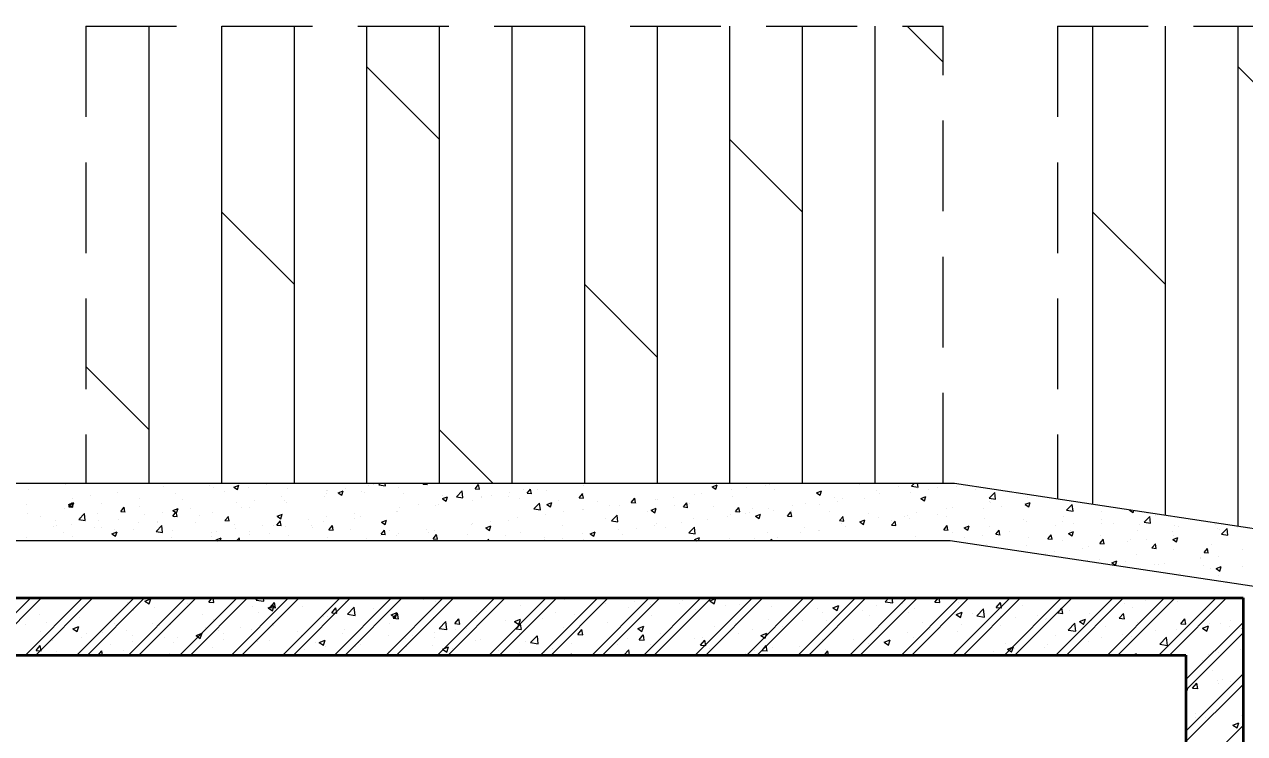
# Model space of a CAD drawing. Header units: millimetres. Extents: x 115500 to 206800, y -6300 to 53700.
# Drawn here: x 143835 to 148105, y 42626 to 45106 of the extents above; entities that cross this region are included whole.
import ezdxf

# ---------------------------------------------------------------- set-up
doc = ezdxf.new("R2010")
doc.units = ezdxf.units.MM
doc.linetypes.add('HIDDEN2', pattern=[4.7625, 3.175, -1.5875])
doc.layers.get('Defpoints').update_dxf_attribs({"color": 151, "lineweight": 9})
for name, color, linetype, lineweight in [('HT_Dim Grid$0$NDC_S_DIM', 1, 'Continuous', 15), ('NDC_S_BEAM', 3, 'HIDDEN2', 20), ('NDC_S_HATCH MATERIAL', 8, 'Continuous', 13), ('NDC_S_SLAB', 2, 'Continuous', 20), ('NDC_S_WALL', 6, 'Continuous', 35)]:
    doc.layers.add(name, color=color, linetype=linetype, lineweight=lineweight)
doc.styles.add('HT_Dim Grid$0$NDC_DIM', font='', dxfattribs={"width": 0.75})
doc.styles.get('HT_Dim Grid$0$NDC_DIM').set_extended_font_data('Dotum')
doc.dimstyles.new('HT_Dim Grid$0$NDC_dim_150', dxfattribs={"dimscale": 150, "dimtxt": 2.5, "dimasz": 1.5, "dimexe": 1.5, "dimexo": 2.5, "dimgap": 1, "dimtad": 1, "dimdec": 0, "dimzin": 0, "dimdsep": 46, "dimtxsty": 'HT_Dim Grid$0$NDC_DIM', "dimblk": 'HT_Dim Grid$0$DIMMARK', "dimcen": 0.09, "dimdle": 1.2, "dimclrd": 1, "dimclre": 1, "dimclrt": 3, "dimadec": 0, "dimazin": 0, "dimtfac": 1, "dimtdec": 0, "dimtix": 1, "dimtofl": 0, "dimtmove": 0, "dimatfit": 3, "dimfxl": 8, "dimfxlon": 1, "dimtolj": 1, "dimtzin": 0, "dimarcsym": 0})

# ---------------------------------------------------------------- blocks, each defined once
blk = doc.blocks.new('HT_Dim Grid$0$DIMMARK')
at = {"layer": 'HT_Dim Grid$0$NDC_S_DIM', "color": 1}
blk.add_line((-1.5, 0), (1, 0), dxfattribs=at)
at = {"layer": 'HT_Dim Grid$0$NDC_S_DIM', "color": 2, "const_width": 0.1}
blk.add_lwpolyline([(-0.424, -0.424), (0.424, 0.424)], dxfattribs=at)
blk = doc.blocks.new('*D52')
at = {"layer": 'Defpoints', "color": 0, "ltscale": 200, "transparency": 16777216}
for p in [(191600, 51300), (130700, 38500), (191600, 38500)]:
    blk.add_point(p, dxfattribs=at)
at = {"layer": 'HT_Dim Grid$0$NDC_S_DIM', "color": 1, "lineweight": -2, "ltscale": 200, "transparency": 16777216}
for p, q in [((130700, 50100), (130700, 51525)), ((191600, 50100), (191600, 51525)), ((130925, 51300), (191375, 51300))]:
    blk.add_line(p, q, dxfattribs=at)
at = {"layer": 'HT_Dim Grid$0$NDC_S_DIM', "color": 1, "lineweight": -2, "ltscale": 200, "transparency": 16777216, "xscale": 225, "yscale": 225, "zscale": 225, "rotation": 180}
blk.add_blockref('HT_Dim Grid$0$DIMMARK', (130700, 51300), dxfattribs=at)
at = {"layer": 'HT_Dim Grid$0$NDC_S_DIM', "color": 1, "lineweight": -2, "ltscale": 200, "transparency": 16777216, "xscale": 225, "yscale": 225, "zscale": 225}
blk.add_blockref('HT_Dim Grid$0$DIMMARK', (191600, 51300), dxfattribs=at)
at = {"layer": 'HT_Dim Grid$0$NDC_S_DIM', "color": 3, "ltscale": 200, "transparency": 16777216, "insert": (161150, 51637.8), "char_height": 375, "attachment_point": 5, "style": 'HT_Dim Grid$0$NDC_DIM'}
blk.add_mtext('\\A1;60900', dxfattribs=at)
blk = doc.blocks.new('*D54')
at = {"layer": 'Defpoints', "color": 0, "ltscale": 200, "transparency": 16777216}
for p in [(150750, 50100), (140350, 38500), (150750, 38500)]:
    blk.add_point(p, dxfattribs=at)
at = {"layer": 'HT_Dim Grid$0$NDC_S_DIM', "color": 1, "lineweight": -2, "ltscale": 200, "transparency": 16777216}
for p, q in [((140350, 48900), (140350, 50325)), ((150750, 48900), (150750, 50325)), ((140575, 50100), (150525, 50100))]:
    blk.add_line(p, q, dxfattribs=at)
at = {"layer": 'HT_Dim Grid$0$NDC_S_DIM', "color": 1, "lineweight": -2, "ltscale": 200, "transparency": 16777216, "xscale": 225, "yscale": 225, "zscale": 225, "rotation": 180}
blk.add_blockref('HT_Dim Grid$0$DIMMARK', (140350, 50100), dxfattribs=at)
at = {"layer": 'HT_Dim Grid$0$NDC_S_DIM', "color": 1, "lineweight": -2, "ltscale": 200, "transparency": 16777216, "xscale": 225, "yscale": 225, "zscale": 225}
blk.add_blockref('HT_Dim Grid$0$DIMMARK', (150750, 50100), dxfattribs=at)
at = {"layer": 'HT_Dim Grid$0$NDC_S_DIM', "color": 3, "ltscale": 200, "transparency": 16777216, "insert": (145550, 50437.8), "char_height": 375, "attachment_point": 5, "style": 'HT_Dim Grid$0$NDC_DIM'}
blk.add_mtext('\\A1;10400', dxfattribs=at)

msp = doc.modelspace()

# ---------------------------------------------------------------- linework, layer by layer
at = {"layer": 'NDC_S_BEAM', "ltscale": 100}
for p, q in [((144050, 45100), (144050, 43500)), ((144050, 45100), (147050, 45100)), ((147050, 43500), (147050, 45100)), ((147450, 45100), (147450, 43445.8)), ((147450, 45100), (148304.6, 45100))]:
    msp.add_line(p, q, dxfattribs=at)
at = {"layer": 'NDC_S_HATCH MATERIAL', "linetype": 'Continuous', "ltscale": 100}
for p, q in [((144272, 43500), (144272, 45100)), ((144526, 43500), (144526, 45100)), ((144780, 43500), (144780, 45100)), ((145034, 43500), (145034, 45100)), ((145288, 43500), (145288, 45100)), ((145542, 43500), (145542, 45100)), ((145796, 43500), (145796, 45100)), ((146050, 43500), (146050, 45100)), ((146304, 43500), (146304, 45100)), ((146558, 43500), (146558, 45100)), ((146812, 43500), (146812, 45100)), ((147050, 44973.9), (146923.9, 45100)), ((147574, 43427.1), (147574, 45100)), ((147828, 43388.9), (147828, 45100)), ((148082, 43350.6), (148082, 45100)), ((145287.9, 44703.9), (145033.9, 44957.9)), ((148335.9, 44703.9), (148081.9, 44957.9)), ((146557.9, 44449.9), (146303.9, 44703.9)), ((144779.9, 44195.9), (144525.9, 44449.9)), ((147827.9, 44195.9), (147573.9, 44449.9)), ((146049.9, 43941.9), (145795.9, 44195.9)), ((144271.9, 43687.9), (144050, 43909.9)), ((145475.9, 43500), (145287.9, 43687.9)), ((143849.3, 43480.8), (143849.3, 43480.8)), ((143977.6, 43497.1), (143977.6, 43497.1)), ((144161.9, 43470.1), (144161.9, 43470.1)), ((144215.7, 43500), (144215.9, 43499.8)), ((144215.9, 43499.8), (144216, 43500)), ((144322.3, 43491.2), (144322.3, 43491.2)), ((144348.8, 43498.9), (144348.8, 43498.9)), ((144385.9, 43499.6), (144385.9, 43499.6)), ((144484.4, 43493.2), (144484.4, 43493.2)), ((144497.1, 43484.7), (144497.1, 43484.7)), ((144535.5, 43471.2), (144535.5, 43471.2)), ((144568.3, 43488), (144581, 43479.5)), ((144568.4, 43488.1), (144586.2, 43494.9)), ((144581, 43479.5), (144586.1, 43494.8)), ((144620, 43487.5), (144620, 43487.5)), ((144683.6, 43496.7), (144683.6, 43496.7)), ((144755.6, 43481.7), (144755.6, 43481.7)), ((144891.2, 43476), (144891.2, 43476)), ((144892.6, 43466.3), (144892.6, 43466.3)), ((144895.9, 43475.3), (144895.9, 43475.3)), ((144933.4, 43467.8), (144951.2, 43474.6)), ((144933.4, 43467.7), (144946, 43459.2)), ((144946, 43459.2), (144951.1, 43474.5)), ((144959.5, 43483.7), (144959.5, 43483.7)), ((145015, 43471.3), (145015, 43471.3)), ((145026.7, 43470.3), (145026.7, 43470.3)), ((145040.7, 43491.7), (145040.7, 43491.7)), ((145055.7, 43496.4), (145055.7, 43496.4)), ((145076, 43495.6), (145080.2, 43500)), ((145076, 43495.7), (145098.5, 43492.2)), ((145098.5, 43492.1), (145097.6, 43500)), ((145143.3, 43487.5), (145143.3, 43487.5)), ((145230.1, 43498.1), (145231.7, 43500)), ((145230.1, 43498.1), (145245.3, 43496.7)), ((145245, 43496.7), (145244.4, 43500)), ((145347.1, 43453.6), (145366.9, 43474.2)), ((145369.6, 43450.1), (145366.8, 43474.2)), ((145412.3, 43482.1), (145424.5, 43496.7)), ((145412.3, 43482.1), (145427.5, 43480.8)), ((145427.2, 43480.7), (145424.2, 43496.7)), ((145533, 43467.8), (145533, 43467.8)), ((145582.1, 43479.1), (145582.1, 43479.1)), ((145594.5, 43466.2), (145606.7, 43480.8)), ((145594.5, 43466.2), (145609.7, 43464.9)), ((145609.3, 43464.8), (145606.4, 43480.7)), ((145629.2, 43480.5), (145629.2, 43480.5)), ((145662.8, 43475.2), (145662.8, 43475.2)), ((145793.2, 43493.1), (145793.2, 43493.1)), ((146241.9, 43488.7), (146259.7, 43495.5)), ((146241.9, 43488.6), (146254.5, 43480)), ((146254.5, 43480), (146259.6, 43495.4)), ((146309, 43478), (146309, 43478)), ((146363.2, 43485.7), (146363.2, 43485.7)), ((146426.8, 43494.1), (146426.8, 43494.1)), ((146441, 43497), (146441, 43497)), ((146460.4, 43480.1), (146460.4, 43480.1)), ((146606.9, 43468.3), (146624.7, 43475.1)), ((146606.9, 43468.2), (146619.5, 43459.7)), ((146619.5, 43459.7), (146624.7, 43475.1)), ((146757.9, 43496.5), (146757.9, 43496.5)), ((146817.5, 43475.2), (146817.5, 43475.2)), ((146893.5, 43490.8), (146893.5, 43490.8)), ((146936.8, 43469.9), (146936.8, 43469.9)), ((146939.8, 43490.9), (146962.4, 43487.4)), ((146939.9, 43490.8), (146948.7, 43500)), ((146958.9, 43483.5), (146958.9, 43483.5)), ((146962.4, 43487.3), (146960.9, 43500)), ((147000.4, 43478.2), (147000.4, 43478.2)), ((147029.1, 43485.1), (147029.1, 43485.1)), ((147087.2, 43499.8), (147087.2, 43499.8)), ((147096.6, 43490.9), (147096.6, 43490.9)), ((147164.7, 43479.4), (147164.7, 43479.4)), ((147211, 43448.7), (147230.7, 43469.4)), ((147233.5, 43445.2), (147230.7, 43469.3)), ((143841.7, 43427.9), (143841.7, 43427.9)), ((143989.9, 43426.5), (144007.7, 43433.4)), ((143989.9, 43426.4), (144002.5, 43417.9)), ((143990.1, 43418.6), (144002.3, 43433.2)), ((144004.9, 43417.2), (144002, 43433.1)), ((144002.1, 43449), (144002.1, 43449)), ((144002.5, 43417.9), (144007.7, 43433.3)), ((144065.7, 43457.4), (144065.7, 43457.4)), ((144106.4, 43431.6), (144106.4, 43431.6)), ((144236.8, 43449.4), (144236.8, 43449.4)), ((144365.1, 43465.7), (144365.1, 43465.7)), ((144387.3, 43445.8), (144387.3, 43445.8)), ((144575.7, 43433.2), (144575.7, 43433.2)), ((144639.3, 43441.5), (144639.3, 43441.5)), ((144735.5, 43454.2), (144735.5, 43454.2)), ((144744.5, 43440.9), (144744.5, 43440.9)), ((144752.7, 43434.3), (144752.7, 43434.3)), ((144884.6, 43453.4), (144884.6, 43453.4)), ((145162.3, 43464.6), (145162.3, 43464.6)), ((145212.8, 43425.7), (145212.8, 43425.7)), ((145285.9, 43428.3), (145285.9, 43428.3)), ((145297.9, 43458.8), (145297.9, 43458.8)), ((145298.4, 43447.4), (145316.2, 43454.3)), ((145298.4, 43447.3), (145311, 43438.8)), ((145309, 43438.3), (145309, 43438.3)), ((145311, 43438.8), (145316.2, 43454.2)), ((145347, 43453.7), (145369.6, 43450.2)), ((145402.6, 43439.9), (145402.6, 43439.9)), ((145433.5, 43453.1), (145433.5, 43453.1)), ((145434, 43453.7), (145434, 43453.7)), ((145469.5, 43459.5), (145469.5, 43459.5)), ((145530.9, 43456.2), (145530.9, 43456.2)), ((145569.1, 43447.4), (145569.1, 43447.4)), ((145618.2, 43411.5), (145637.9, 43432.1)), ((145640.7, 43408), (145637.9, 43432.1)), ((145663.4, 43427), (145676.1, 43418.5)), ((145663.5, 43427.1), (145681.2, 43433.9)), ((145676.1, 43418.5), (145681.2, 43433.8)), ((145704.7, 43441.6), (145704.7, 43441.6)), ((145776.7, 43450.3), (145788.9, 43464.9)), ((145776.7, 43450.3), (145791.8, 43448.9)), ((145791.5, 43448.9), (145788.6, 43464.8)), ((145840.3, 43435.9), (145840.3, 43435.9)), ((145918.4, 43424.8), (145918.4, 43424.8)), ((145958.8, 43434.3), (145971.1, 43448.9)), ((145958.8, 43434.3), (145974, 43433)), ((145973.7, 43432.9), (145970.8, 43448.9)), ((145975.9, 43430.2), (145975.9, 43430.2)), ((146043, 43443.6), (146043, 43443.6)), ((146050.3, 43443.8), (146050.3, 43443.8)), ((146106.6, 43452), (146106.6, 43452)), ((146111.5, 43424.5), (146111.5, 43424.5)), ((146141, 43418.4), (146153.3, 43433)), ((146155.9, 43417), (146153, 43432.9)), ((146164.1, 43429.3), (146164.1, 43429.3)), ((146180.8, 43461.7), (146180.8, 43461.7)), ((146202.8, 43464.6), (146202.8, 43464.6)), ((146312.3, 43454.7), (146312.3, 43454.7)), ((146521.3, 43424.4), (146521.3, 43424.4)), ((146568.3, 43430.4), (146568.3, 43430.4)), ((146616.6, 43427.7), (146616.6, 43427.7)), ((146669.4, 43449.8), (146669.4, 43449.8)), ((146680.2, 43436.1), (146680.2, 43436.1)), ((146696.6, 43446.6), (146696.6, 43446.6)), ((146776.4, 43448.7), (146776.4, 43448.7)), ((146828.5, 43465.7), (146828.5, 43465.7)), ((146971.9, 43447.9), (146984.6, 43439.4)), ((146972, 43448), (146989.8, 43454.8)), ((146984.6, 43439.4), (146989.7, 43454.7)), ((147210.8, 43437.2), (147210.8, 43437.2)), ((147210.9, 43448.8), (147233.5, 43445.3)), ((147216.1, 43434.3), (147216.1, 43434.3)), ((147337, 43427.6), (147354.8, 43434.5)), ((147337, 43427.5), (147349.6, 43419)), ((147346.5, 43452.2), (147346.5, 43452.2)), ((147349.6, 43419), (147354.7, 43434.4)), ((147350, 43432.9), (147350, 43432.9)), ((147482, 43406.7), (147501.8, 43427.3)), ((147504.6, 43403.2), (147501.8, 43427.3)), ((143846.2, 43396.2), (143846.2, 43396.2)), ((143892.6, 43386.3), (143892.6, 43386.3)), ((143974.5, 43412.5), (143974.5, 43412.5)), ((143990.1, 43418.6), (144005.2, 43417.3)), ((144025.4, 43374.3), (144045.1, 43394.9)), ((144028.2, 43380.6), (144028.2, 43380.6)), ((144047.9, 43370.8), (144045.1, 43394.9)), ((144091.1, 43395), (144091.1, 43395)), ((144172.2, 43402.7), (144184.5, 43417.2)), ((144172.2, 43402.6), (144187.4, 43401.3)), ((144187.1, 43401.3), (144184.2, 43417.2)), ((144239.2, 43420.4), (144239.2, 43420.4)), ((144255.5, 43391), (144255.5, 43391)), ((144319.1, 43399.4), (144319.1, 43399.4)), ((144354.4, 43386.7), (144366.7, 43401.3)), ((144354.4, 43386.7), (144369.6, 43385.4)), ((144354.9, 43406.2), (144372.7, 43413)), ((144354.9, 43406.1), (144367.5, 43397.6)), ((144362.1, 43381.1), (144362.1, 43381.1)), ((144369.3, 43385.3), (144366.4, 43401.2)), ((144367.5, 43397.6), (144372.7, 43412.9)), ((144415.3, 43412.1), (144415.3, 43412.1)), ((144448.2, 43390), (144448.2, 43390)), ((144494, 43400.2), (144494, 43400.2)), ((144536.6, 43370.8), (144548.9, 43385.4)), ((144551.5, 43369.4), (144548.6, 43385.3)), ((144596.3, 43415.5), (144596.3, 43415.5)), ((144624.4, 43418.1), (144624.4, 43418.1)), ((144719.9, 43385.8), (144732.6, 43377.2)), ((144720, 43385.8), (144737.8, 43392.7)), ((144732.6, 43377.2), (144737.7, 43392.6)), ((144892.6, 43383.5), (144892.6, 43383.5)), ((144988.8, 43396.2), (144988.8, 43396.2)), ((145011.9, 43386.7), (145011.9, 43386.7)), ((145137.7, 43402.9), (145137.7, 43402.9)), ((145140.2, 43403), (145140.2, 43403)), ((145149.3, 43417.3), (145149.3, 43417.3)), ((145272.2, 43422), (145272.2, 43422)), ((145618.1, 43411.6), (145640.7, 43408.1)), ((145659.7, 43390.6), (145659.7, 43390.6)), ((145722.8, 43401.4), (145722.8, 43401.4)), ((145786.4, 43409.8), (145786.4, 43409.8)), ((145790.1, 43408.5), (145790.1, 43408.5)), ((145882.6, 43422.5), (145882.6, 43422.5)), ((145889.2, 43369.5), (145909, 43390.1)), ((145911.8, 43366), (145909, 43390.1)), ((146016, 43403.9), (146016, 43403.9)), ((146028.4, 43406.6), (146041.1, 43398.1)), ((146028.5, 43406.7), (146046.3, 43413.6)), ((146041.1, 43398.1), (146046.2, 43413.5)), ((146141, 43418.4), (146156.2, 43417)), ((146247.1, 43418.7), (146247.1, 43418.7)), ((146296.4, 43385.6), (146296.4, 43385.6)), ((146306, 43393.4), (146306, 43393.4)), ((146323.2, 43402.4), (146335.5, 43417)), ((146323.2, 43402.4), (146338.4, 43401.1)), ((146338.1, 43401.1), (146335.1, 43417)), ((146360, 43393.9), (146360, 43393.9)), ((146373.1, 43398.9), (146373.1, 43398.9)), ((146382.7, 43413), (146382.7, 43413)), ((146393.5, 43386.4), (146411.3, 43393.2)), ((146393.5, 43386.3), (146406.1, 43377.8)), ((146406.1, 43377.8), (146411.3, 43393.1)), ((146437.9, 43412.5), (146437.9, 43412.5)), ((146456.2, 43406.6), (146456.2, 43406.6)), ((146505.4, 43386.5), (146517.6, 43401.1)), ((146505.4, 43386.5), (146520.6, 43385.2)), ((146520.3, 43385.1), (146517.3, 43401)), ((146518.2, 43407.3), (146518.2, 43407.3)), ((146653.8, 43401.5), (146653.8, 43401.5)), ((146687.6, 43370.6), (146699.8, 43385.2)), ((146702.5, 43369.2), (146699.5, 43385.1)), ((146789.4, 43395.8), (146789.4, 43395.8)), ((146825.4, 43381.1), (146825.4, 43381.1)), ((146914.5, 43386.3), (146914.5, 43386.3)), ((146925, 43390.1), (146925, 43390.1)), ((146955.8, 43399), (146955.8, 43399)), ((147029.8, 43390.7), (147029.8, 43390.7)), ((147060.6, 43384.4), (147060.6, 43384.4)), ((147062.7, 43411.8), (147062.7, 43411.8)), ((147084.1, 43415.2), (147084.1, 43415.2)), ((147190.2, 43411.8), (147190.2, 43411.8)), ((147253.8, 43420.2), (147253.8, 43420.2)), ((147471.7, 43383.9), (147471.7, 43383.9)), ((147482, 43406.8), (147504.6, 43403.3)), ((147603.6, 43402.9), (147603.6, 43402.9)), ((147702, 43407.3), (147703, 43407.7)), ((147702, 43407.2), (147714.6, 43398.7)), ((147714.6, 43398.7), (147716.9, 43405.6)), ((147753.1, 43364.7), (147772.9, 43385.3)), ((147763.8, 43396), (147763.8, 43396)), ((147775.6, 43361.1), (147772.8, 43385.3)), ((147792.8, 43387.3), (147792.8, 43387.3)), ((143935.3, 43348.9), (143935.3, 43348.9)), ((143943, 43369.5), (143943, 43369.5)), ((143946.1, 43352.2), (143946.1, 43352.2)), ((143998.9, 43357.2), (143998.9, 43357.2)), ((144025.3, 43374.4), (144047.9, 43370.9)), ((144081.7, 43346.5), (144081.7, 43346.5)), ((144095.1, 43369.9), (144095.1, 43369.9)), ((144103.3, 43347), (144103.3, 43347)), ((144151.9, 43339.2), (144151.9, 43339.2)), ((144163.7, 43374.9), (144163.7, 43374.9)), ((144217.3, 43340.8), (144217.3, 43340.8)), ((144233.8, 43364.9), (144233.8, 43364.9)), ((144296.4, 43332.3), (144316.2, 43352.9)), ((144299.3, 43369.1), (144299.3, 43369.1)), ((144300.1, 43364.6), (144300.1, 43364.6)), ((144319, 43328.8), (144316.2, 43352.9)), ((144434.9, 43363.4), (144434.9, 43363.4)), ((144536.6, 43370.8), (144551.8, 43369.4)), ((144570.5, 43357.7), (144570.5, 43357.7)), ((144572.4, 43341.4), (144572.4, 43341.4)), ((144668.6, 43354), (144668.6, 43354)), ((144706.1, 43352), (144706.1, 43352)), ((144718.8, 43354.8), (144731, 43369.4)), ((144718.8, 43354.8), (144734, 43353.5)), ((144733.7, 43353.4), (144730.7, 43369.4)), ((144749.6, 43349.8), (144749.6, 43349.8)), ((144829.1, 43375.1), (144829.1, 43375.1)), ((144841.5, 43352), (144841.5, 43352)), ((144841.7, 43346.2), (144841.7, 43346.2)), ((144881.5, 43368.8), (144881.5, 43368.8)), ((144901, 43338.9), (144913.2, 43353.5)), ((144901, 43338.9), (144916.2, 43337.6)), ((144915.9, 43337.5), (144912.9, 43353.4)), ((144977.3, 43340.5), (144977.3, 43340.5)), ((144989.6, 43377.4), (144989.6, 43377.4)), ((145085, 43365.5), (145102.8, 43372.3)), ((145085, 43365.4), (145097.6, 43356.9)), ((145097.6, 43356.9), (145102.8, 43372.2)), ((145242.2, 43338.2), (145242.2, 43338.2)), ((145399.5, 43355.3), (145399.5, 43355.3)), ((145402.6, 43359.3), (145402.6, 43359.3)), ((145450, 43345.2), (145467.8, 43352)), ((145450, 43345.1), (145462.6, 43336.5)), ((145462.6, 43336.5), (145467.8, 43351.9)), ((145466.2, 43367.6), (145466.2, 43367.6)), ((145527.8, 43371.6), (145527.8, 43371.6)), ((145562.4, 43380.3), (145562.4, 43380.3)), ((145719.8, 43353), (145719.8, 43353)), ((145867.9, 43378.4), (145867.9, 43378.4)), ((145889.2, 43369.6), (145911.8, 43366.1)), ((145915.3, 43340.2), (145915.3, 43340.2)), ((145976.2, 43343.4), (145976.2, 43343.4)), ((146039.8, 43351.8), (146039.8, 43351.8)), ((146047.3, 43359.3), (146047.3, 43359.3)), ((146076.9, 43348.1), (146076.9, 43348.1)), ((146136, 43364.4), (146136, 43364.4)), ((146160.3, 43327.4), (146180.1, 43348.1)), ((146177.7, 43377.2), (146177.7, 43377.2)), ((146182.8, 43323.9), (146180, 43348)), ((146225, 43373.5), (146225, 43373.5)), ((146565.2, 43345.8), (146565.2, 43345.8)), ((146687.6, 43370.6), (146702.8, 43369.2)), ((146693.5, 43362.1), (146693.5, 43362.1)), ((146709.6, 43348.6), (146709.6, 43348.6)), ((146758.5, 43366), (146771.1, 43357.4)), ((146758.6, 43366.1), (146776.3, 43372.9)), ((146766.4, 43360.9), (146766.4, 43360.9)), ((146771.1, 43357.4), (146776.3, 43372.8)), ((146869.8, 43354.6), (146882, 43369.2)), ((146869.8, 43354.6), (146885, 43353.3)), ((146870, 43369.7), (146870, 43369.7)), ((146884.6, 43353.2), (146881.7, 43369.2)), ((146933.6, 43378.1), (146933.6, 43378.1)), ((147052, 43338.7), (147064.2, 43353.3)), ((147052, 43338.7), (147067.1, 43337.4)), ((147066.8, 43337.3), (147063.9, 43353.2)), ((147123.5, 43345.6), (147136.2, 43337.1)), ((147123.6, 43345.7), (147141.4, 43352.5)), ((147136.2, 43337.1), (147141.3, 43352.4)), ((147196.2, 43378.6), (147196.2, 43378.6)), ((147213, 43349.7), (147213, 43349.7)), ((147331.8, 43372.9), (147331.8, 43372.9)), ((147343.4, 43367.6), (147343.4, 43367.6)), ((147443.6, 43353.8), (147443.6, 43353.8)), ((147467.4, 43367.2), (147467.4, 43367.2)), ((147507.1, 43362.2), (147507.1, 43362.2)), ((147603, 43361.4), (147603, 43361.4)), ((147603.3, 43374.9), (147603.3, 43374.9)), ((147644.7, 43361.9), (147644.7, 43361.9)), ((147738.6, 43355.7), (147738.6, 43355.7)), ((147753.1, 43364.8), (147775.7, 43361.3)), ((147859.2, 43352.5), (147859.2, 43352.5)), ((147874.2, 43350), (147874.2, 43350)), ((148001.8, 43357), (148001.8, 43357)), ((148009.7, 43344.3), (148009.7, 43344.3)), ((148017.1, 43337.9), (148017.1, 43337.9)), ((148024.2, 43322.6), (148044, 43343.2)), ((148046.7, 43319.1), (148043.9, 43343.2)), ((148080.7, 43346.3), (148080.7, 43346.3)), ((143843.1, 43311.7), (143843.1, 43311.7)), ((143971.4, 43328), (143971.4, 43328)), ((144003.8, 43313.8), (144003.8, 43313.8)), ((144141.5, 43324.3), (144159.3, 43331.1)), ((144141.5, 43324.2), (144154.1, 43315.6)), ((144154.1, 43315.7), (144159.3, 43331)), ((144296.4, 43332.4), (144319, 43328.9)), ((144348.4, 43311.9), (144348.4, 43311.9)), ((144352.9, 43335), (144352.9, 43335)), ((144488.5, 43329.3), (144488.5, 43329.3)), ((144490.9, 43315.6), (144490.9, 43315.6)), ((144506.5, 43303.8), (144512.2, 43300)), ((144506.6, 43303.9), (144524.3, 43310.7)), ((144508.9, 43333), (144508.9, 43333)), ((144520.7, 43300), (144524.3, 43310.7)), ((144545.2, 43301.2), (144545.2, 43301.2)), ((144576.9, 43300), (144587.3, 43310.8)), ((144588.5, 43300), (144587.2, 43310.8)), ((144621.3, 43333.5), (144621.3, 43333.5)), ((144624.1, 43323.6), (144624.1, 43323.6)), ((144693.3, 43326.6), (144693.3, 43326.6)), ((144759.7, 43317.8), (144759.7, 43317.8)), ((144895.3, 43312.1), (144895.3, 43312.1)), ((145008.8, 43302.2), (145008.8, 43302.2)), ((145030.8, 43306.4), (145030.8, 43306.4)), ((145082.4, 43317.1), (145082.4, 43317.1)), ((145083.2, 43323), (145095.4, 43337.6)), ((145083.2, 43323), (145098.3, 43321.6)), ((145098, 43321.6), (145095.1, 43337.5)), ((145112.9, 43334.8), (145112.9, 43334.8)), ((145137.1, 43318.4), (145137.1, 43318.4)), ((145146, 43325.5), (145146, 43325.5)), ((145166.4, 43300.7), (145166.4, 43300.7)), ((145248.5, 43329), (145248.5, 43329)), ((145265.4, 43307), (145277.6, 43321.6)), ((145265.4, 43307), (145280.5, 43305.7)), ((145269.1, 43337.5), (145269.1, 43337.5)), ((145280.2, 43305.6), (145277.3, 43321.6)), ((145384.1, 43323.3), (145384.1, 43323.3)), ((145423.5, 43302.2), (145423.5, 43302.2)), ((145455, 43300), (145459.8, 43305.7)), ((145460.5, 43300), (145459.5, 43305.6)), ((145519.6, 43317.6), (145519.6, 43317.6)), ((145571.6, 43327.6), (145571.6, 43327.6)), ((145655.2, 43311.9), (145655.2, 43311.9)), ((145656, 43301.2), (145656, 43301.2)), ((145656.6, 43306.1), (145656.6, 43306.1)), ((145719.6, 43309.6), (145719.6, 43309.6)), ((145787, 43324), (145787, 43324)), ((145790.8, 43306.1), (145790.8, 43306.1)), ((145815, 43324.7), (145827.7, 43316.2)), ((145815.1, 43324.8), (145832.9, 43331.6)), ((145815.8, 43322.3), (145815.8, 43322.3)), ((145827.7, 43316.2), (145832.8, 43331.6)), ((145926.4, 43300.4), (145926.4, 43300.4)), ((145928.7, 43322.7), (145928.7, 43322.7)), ((146160.3, 43327.5), (146182.9, 43324)), ((146180.1, 43304.5), (146197.9, 43311.3)), ((146180.1, 43304.4), (146186.6, 43300)), ((146194.1, 43300), (146197.8, 43311.2)), ((146302.9, 43308.9), (146302.9, 43308.9)), ((146389.4, 43306.4), (146389.4, 43306.4)), ((146434.8, 43327.9), (146434.8, 43327.9)), ((146445.4, 43300), (146451.2, 43306)), ((146451.8, 43300), (146451.1, 43306)), ((146470.1, 43310.1), (146470.1, 43310.1)), ((146549.8, 43327.5), (146549.8, 43327.5)), ((146613.4, 43335.9), (146613.4, 43335.9)), ((146618.3, 43335.5), (146618.3, 43335.5)), ((146952.8, 43314.4), (146952.8, 43314.4)), ((147081.1, 43330.7), (147081.1, 43330.7)), ((147123.4, 43311.7), (147123.4, 43311.7)), ((147187, 43320), (147187, 43320)), ((147234.1, 43322.7), (147246.4, 43337.3)), ((147234.1, 43322.7), (147249.3, 43321.4)), ((147249, 43321.4), (147246.1, 43337.3)), ((147283.1, 43332.7), (147283.1, 43332.7)), ((147348.4, 43311.1), (147348.4, 43311.1)), ((147416.3, 43306.8), (147428.6, 43321.4)), ((147416.3, 43306.8), (147431.5, 43305.5)), ((147431.2, 43305.4), (147428.3, 43321.3)), ((147468.6, 43299.3), (147468.6, 43299.3)), ((147488.6, 43325.4), (147506.4, 43332.2)), ((147488.6, 43325.3), (147501.2, 43316.8)), ((147496.6, 43336.5), (147496.6, 43336.5)), ((147501.2, 43316.8), (147506.4, 43332.1)), ((147598.5, 43290.9), (147610.8, 43305.5)), ((147600.5, 43318.4), (147600.5, 43318.4)), ((147613.4, 43289.5), (147610.4, 43305.4)), ((147696.9, 43295.8), (147696.9, 43295.8)), ((147705.5, 43306.1), (147705.5, 43306.1)), ((147730.9, 43336.3), (147730.9, 43336.3)), ((147760.5, 43304.2), (147760.5, 43304.2)), ((147853.6, 43305), (147871.4, 43311.9)), ((147853.6, 43304.9), (147866.2, 43296.4)), ((147853.7, 43331.6), (147853.7, 43331.6)), ((147856.7, 43316.8), (147856.7, 43316.8)), ((147866.2, 43296.4), (147871.4, 43311.8)), ((148024.1, 43322.7), (148046.7, 43319.2)), ((147200.3, 43285.6), (147200.3, 43285.6)), ((147340.3, 43283.1), (147340.3, 43283.1)), ((147409.3, 43255.3), (147409.3, 43255.3)), ((147440.3, 43262), (147440.3, 43262)), ((147536.5, 43274.7), (147536.5, 43274.7)), ((147557.4, 43280.7), (147557.4, 43280.7)), ((147598.5, 43290.9), (147613.7, 43289.5)), ((147780.7, 43274.9), (147792.9, 43289.5)), ((147780.7, 43274.9), (147795.9, 43273.6)), ((147795.6, 43273.5), (147792.6, 43289.5)), ((147856.1, 43268), (147856.1, 43268)), ((147962.9, 43259), (147975.1, 43273.6)), ((147962.9, 43259), (147978.1, 43257.7)), ((147977.7, 43257.6), (147974.8, 43273.5)), ((147988.1, 43287), (147988.1, 43287)), ((148098.8, 43268.1), (148098.8, 43268.1)), ((147553.5, 43231.7), (147553.5, 43231.7)), ((147597.4, 43233.8), (147597.4, 43233.8)), ((147640.2, 43223.1), (147658, 43229.9)), ((147640.2, 43223), (147652.8, 43214.5)), ((147652.8, 43214.5), (147658, 43229.8)), ((147689.1, 43225.9), (147689.1, 43225.9)), ((147727.8, 43251.7), (147727.8, 43251.7)), ((147789.9, 43216.6), (147789.9, 43216.6)), ((147802.5, 43217.3), (147802.5, 43217.3)), ((147824.7, 43220.2), (147824.7, 43220.2)), ((147950.3, 43237.8), (147950.3, 43237.8)), ((147950.7, 43242.7), (147950.7, 43242.7)), ((147960.3, 43214.5), (147960.3, 43214.5)), ((148013.9, 43246.1), (148013.9, 43246.1)), ((147853.1, 43183.4), (147853.1, 43183.4)), ((147878.2, 43186.1), (147878.2, 43186.1)), ((147985, 43202.4), (147985, 43202.4)), ((148005.2, 43202.7), (148017.9, 43194.1)), ((148005.3, 43202.8), (148023, 43209.6)), ((148013.8, 43180.3), (148013.8, 43180.3)), ((148017.8, 43194.1), (148023, 43209.5)), ((148095.9, 43208.7), (148095.9, 43208.7)), ((148043.3, 43158.6), (148043.3, 43158.6)), ((143658.1, 42900.4), (143858.1, 43100.4)), ((143694.9, 42900.4), (143894.9, 43100.4)), ((143838.5, 42900.4), (144038.5, 43100.4)), ((143875.2, 42900.4), (144075.2, 43100.4)), ((144018.8, 42900.4), (144218.8, 43100.4)), ((144055.5, 42900.4), (144255.5, 43100.4)), ((144195.8, 43085.3), (144195.8, 43085.3)), ((144199.1, 42900.4), (144399.1, 43100.4)), ((144235.8, 42900.4), (144435.8, 43100.4)), ((144256.8, 43089.3), (144277.8, 43097.4)), ((144256.8, 43089.3), (144271.7, 43079.3)), ((144271.7, 43079.2), (144277.8, 43097.3)), ((144379.4, 42900.4), (144579.4, 43100.4)), ((144416.1, 42900.4), (144616.1, 43100.4)), ((144480.2, 43085.6), (144492.6, 43100.4)), ((144480.2, 43085.6), (144498.2, 43084)), ((144498.2, 43083.9), (144495.2, 43100.4)), ((144559.7, 42900.4), (144759.7, 43100.4)), ((144596.5, 42900.4), (144796.5, 43100.4)), ((144646.1, 43092.7), (144653.5, 43100.4)), ((144646.1, 43092.7), (144672.8, 43088.5)), ((144672.9, 43088.4), (144671.5, 43100.4)), ((144695.4, 43066.8), (144709.9, 43084)), ((144713.4, 43065.1), (144709.9, 43083.9)), ((144740, 42900.4), (144940, 43100.4)), ((144776.8, 42900.4), (144976.8, 43100.4)), ((144920.3, 42900.4), (145120.3, 43100.4)), ((144957.1, 42900.4), (145157.1, 43100.4)), ((144959.1, 43088.6), (144959.1, 43088.6)), ((145100.6, 42900.4), (145300.6, 43100.4)), ((145137.4, 42900.4), (145337.4, 43100.4)), ((145230.8, 43094.9), (145230.8, 43094.9)), ((145272.4, 43086.7), (145272.4, 43086.7)), ((145281, 42900.4), (145481, 43100.4)), ((145317.7, 42900.4), (145517.7, 43100.4)), ((145347.5, 43096.6), (145347.5, 43096.6)), ((145461.3, 42900.4), (145661.3, 43100.4)), ((145498, 42900.4), (145698, 43100.4)), ((145641.6, 42900.4), (145841.6, 43100.4)), ((145678.3, 42900.4), (145878.3, 43100.4)), ((145726.6, 43095.1), (145726.6, 43095.1)), ((145808.8, 43095.7), (145808.8, 43095.7)), ((145821.9, 42900.4), (146021.9, 43100.4)), ((145858.6, 42900.4), (146058.6, 43100.4)), ((145968.9, 43089), (145968.9, 43089)), ((146002.2, 42900.4), (146202.2, 43100.4)), ((146039, 42900.4), (146239, 43100.4)), ((146129.1, 43082.2), (146129.1, 43082.2)), ((146138.6, 43092.8), (146138.6, 43092.8)), ((146182.5, 42900.4), (146382.5, 43100.4)), ((146219.3, 42900.4), (146419.3, 43100.4)), ((146233.4, 43090), (146254.4, 43098.1)), ((146233.4, 43090), (146248.3, 43079.9)), ((146248.4, 43079.8), (146254.4, 43098)), ((146362.8, 42900.4), (146562.8, 43100.4)), ((146399.6, 42900.4), (146599.6, 43100.4)), ((146491.7, 43099.8), (146491.7, 43099.8)), ((146543.1, 42900.4), (146743.1, 43100.4)), ((146579.9, 42900.4), (146779.9, 43100.4)), ((146723.5, 42900.4), (146923.5, 43100.4)), ((146760.2, 42900.4), (146960.2, 43100.4)), ((146847.6, 43087), (146860.4, 43100.4)), ((146847.6, 43087), (146874.3, 43082.8)), ((146874.3, 43082.7), (146872.2, 43100.4)), ((146903.8, 42900.4), (147103.8, 43100.4)), ((146940.5, 42900.4), (147140.5, 43100.4)), ((147005.5, 43099), (147005.5, 43099)), ((147020.7, 43085.4), (147033.3, 43100.4)), ((147020.7, 43085.4), (147038.7, 43083.8)), ((147038.7, 43083.7), (147035.6, 43100.4)), ((147084.1, 42900.4), (147284.1, 43100.4)), ((147103.5, 43083.9), (147103.5, 43083.9)), ((147120.8, 42900.4), (147320.8, 43100.4)), ((147235.9, 43066.5), (147250.4, 43083.8)), ((147253.9, 43064.8), (147250.4, 43083.7)), ((147264.4, 42900.4), (147464.4, 43100.4)), ((147301.1, 42900.4), (147501.1, 43100.4)), ((147444.7, 42900.4), (147644.7, 43100.4)), ((147481.5, 42900.4), (147681.5, 43100.4)), ((147625, 42900.4), (147825, 43100.4)), ((147661.8, 42900.4), (147861.8, 43100.4)), ((147758.1, 43090.1), (147758.1, 43090.1)), ((147805.3, 42900.4), (148005.3, 43100.4)), ((147842.1, 42900.4), (148042.1, 43100.4)), ((147868.6, 43088.5), (147868.6, 43088.5)), ((143888.4, 43043.6), (143888.4, 43043.6)), ((144040, 43062.8), (144040, 43062.8)), ((144216.8, 43055.6), (144216.8, 43055.6)), ((144291.9, 43065.5), (144291.9, 43065.5)), ((144405.5, 43080.5), (144405.5, 43080.5)), ((144459.1, 43040.6), (144459.1, 43040.6)), ((144634, 43070.6), (144634, 43070.6)), ((144653.5, 43048.2), (144653.5, 43048.2)), ((144687.9, 43065.3), (144708.9, 43073.4)), ((144687.9, 43065.3), (144702.8, 43055.3)), ((144695.4, 43066.8), (144713.3, 43065.2)), ((144702.9, 43055.1), (144709, 43073.3)), ((144807.5, 43069.4), (144807.5, 43069.4)), ((144910.6, 43048), (144925, 43065.2)), ((144910.6, 43048), (144928.5, 43046.4)), ((144928.5, 43046.3), (144925.1, 43065.1)), ((144966.3, 43043), (144989.7, 43067.4)), ((144966.3, 43043), (144993, 43038.9)), ((144969.3, 43046.8), (144969.3, 43046.8)), ((144993, 43038.8), (144989.7, 43067.3)), ((145055.8, 43064.8), (145055.8, 43064.8)), ((145082.9, 43061.7), (145082.9, 43061.7)), ((145119.1, 43041.3), (145140.1, 43049.4)), ((145119.1, 43041.3), (145134, 43031.2)), ((145125.8, 43029.1), (145140.2, 43046.4)), ((145134, 43031.1), (145140.1, 43049.2)), ((145143.7, 43027.4), (145140.3, 43046.3)), ((145416.8, 43051.5), (145416.8, 43051.5)), ((145572.6, 43074), (145572.6, 43074)), ((145695.3, 43049.9), (145695.3, 43049.9)), ((145760.4, 43043), (145760.4, 43043)), ((145870.2, 43080), (145870.2, 43080)), ((145949.9, 43067.9), (145949.9, 43067.9)), ((146025, 43077.8), (146025, 43077.8)), ((146184.4, 43058.1), (146184.4, 43058.1)), ((146289.2, 43075.4), (146289.2, 43075.4)), ((146335.9, 43077.3), (146335.9, 43077.3)), ((146449.3, 43068.7), (146449.3, 43068.7)), ((146609.5, 43061.9), (146609.5, 43061.9)), ((146627.3, 43049.2), (146627.3, 43049.2)), ((146664.5, 43066), (146685.5, 43074)), ((146664.5, 43066), (146679.5, 43055.9)), ((146679.5, 43055.8), (146685.6, 43073.9)), ((146702.4, 43059.1), (146702.4, 43059.1)), ((146732.6, 43051.1), (146732.6, 43051.1)), ((146769.6, 43055.1), (146769.6, 43055.1)), ((146793.6, 43040.3), (146793.6, 43040.3)), ((146816, 43074), (146816, 43074)), ((146907.6, 43081.2), (146907.6, 43081.2)), ((146929.8, 43048.4), (146929.8, 43048.4)), ((146949.5, 43062.8), (146949.5, 43062.8)), ((147089.9, 43041.6), (147089.9, 43041.6)), ((147095.7, 43041.9), (147116.7, 43050)), ((147095.7, 43041.9), (147110.6, 43031.9)), ((147110.6, 43031.8), (147116.7, 43049.9)), ((147154.4, 43045.3), (147154.4, 43045.3)), ((147167.7, 43037.3), (147191.1, 43061.7)), ((147194.5, 43033.1), (147191.1, 43061.6)), ((147235.9, 43066.5), (147253.8, 43065)), ((147329.4, 43075.4), (147329.4, 43075.4)), ((147379.9, 43040.3), (147379.9, 43040.3)), ((147451.1, 43047.7), (147465.6, 43064.9)), ((147451.1, 43047.7), (147469, 43046.1)), ((147469.1, 43046), (147465.6, 43064.8)), ((147493.5, 43055.3), (147493.5, 43055.3)), ((147561.2, 43046.8), (147561.2, 43046.8)), ((147666.3, 43028.9), (147680.7, 43046.1)), ((147684.2, 43027.2), (147680.8, 43046)), ((147683, 43080.2), (147683, 43080.2)), ((147712.7, 43066), (147712.7, 43066)), ((147968.8, 43060.5), (147968.8, 43060.5)), ((143838.6, 43005.9), (143838.6, 43005.9)), ((143913.7, 43015.7), (143913.7, 43015.7)), ((143988.7, 43016.9), (143988.7, 43016.9)), ((144004.7, 42992.6), (144025.7, 43000.7)), ((144019.7, 42982.4), (144025.8, 43000.5)), ((144027.3, 43030.7), (144027.3, 43030.7)), ((144148.9, 43010.1), (144148.9, 43010.1)), ((144284.1, 43010.6), (144284.1, 43010.6)), ((144309, 43003.3), (144309, 43003.3)), ((144346.2, 43006.5), (144346.2, 43006.5)), ((144469.2, 42996.6), (144469.2, 42996.6)), ((144497.7, 43025.8), (144497.7, 43025.8)), ((144591.1, 42997), (144591.1, 42997)), ((144704.8, 43012), (144704.8, 43012)), ((144705.9, 43004.8), (144705.9, 43004.8)), ((144880.9, 43034.8), (144880.9, 43034.8)), ((144894.2, 43036.9), (144894.2, 43036.9)), ((145111.2, 43011.2), (145111.2, 43011.2)), ((145125.8, 43029.1), (145143.7, 43027.6)), ((145265.3, 43032.3), (145265.3, 43032.3)), ((145286.5, 42993.4), (145309.9, 43017.7)), ((145313.2, 42989.1), (145309.9, 43017.6)), ((145340.9, 43010.3), (145355.4, 43027.5)), ((145340.9, 43010.3), (145358.9, 43008.7)), ((145358.9, 43008.6), (145355.4, 43027.4)), ((145520.3, 43019.9), (145520.3, 43019.9)), ((145550.2, 43017.3), (145571.2, 43025.3)), ((145550.2, 43017.3), (145565.1, 43007.2)), ((145556.1, 42991.5), (145570.6, 43008.7)), ((145565.2, 43007.1), (145571.2, 43025.2)), ((145574.1, 42989.8), (145570.6, 43008.6)), ((145571.7, 43018.2), (145571.7, 43018.2)), ((145646.8, 43028), (145646.8, 43028)), ((145874.5, 43014.5), (145874.5, 43014.5)), ((145981.3, 42993.2), (146002.3, 43001.3)), ((145996.3, 42983.1), (146002.4, 43001.2)), ((146030.3, 43037), (146030.3, 43037)), ((146249.1, 42999.4), (146249.1, 42999.4)), ((146324.2, 43009.3), (146324.2, 43009.3)), ((146437.9, 43024.3), (146437.9, 43024.3)), ((146488.1, 42999.9), (146488.1, 42999.9)), ((146557.7, 43021.1), (146557.7, 43021.1)), ((146642.1, 43021.1), (146642.1, 43021.1)), ((146979.5, 43015.3), (146979.5, 43015.3)), ((147115.3, 43005.5), (147115.3, 43005.5)), ((147167.7, 43037.3), (147194.4, 43033.2)), ((147250.1, 43034.8), (147250.1, 43034.8)), ((147251.4, 43003.2), (147251.4, 43003.2)), ((147304.8, 43030.5), (147304.8, 43030.5)), ((147407.2, 43025.7), (147407.2, 43025.7)), ((147410.2, 43028.1), (147410.2, 43028.1)), ((147487.9, 42987.7), (147511.3, 43012)), ((147514.6, 42983.4), (147511.3, 43011.9)), ((147526.8, 43017.9), (147547.8, 43026)), ((147526.8, 43017.9), (147541.7, 43007.9)), ((147541.8, 43007.7), (147547.9, 43025.9)), ((147570.4, 43021.3), (147570.4, 43021.3)), ((147618.9, 43000.4), (147618.9, 43000.4)), ((147666.3, 43028.9), (147684.2, 43027.3)), ((147730.5, 43014.5), (147730.5, 43014.5)), ((147793.9, 43030.4), (147793.9, 43030.4)), ((147881.4, 43010.1), (147895.9, 43027.3)), ((147881.4, 43010.1), (147899.4, 43008.5)), ((147890.7, 43007.8), (147890.7, 43007.8)), ((147899.4, 43008.4), (147895.9, 43027.2)), ((147899.8, 42814.5), (148099.8, 43014.5)), ((147958, 42993.9), (147979, 43002)), ((147972.9, 42983.7), (147979, 43001.8)), ((147982.2, 43011.7), (147982.2, 43011.7)), ((148018.9, 43009.8), (148018.9, 43009.8)), ((148050.8, 43001), (148050.8, 43001)), ((148057.3, 43021.6), (148057.3, 43021.6)), ((143891.8, 42983.3), (143891.8, 42983.3)), ((144004.7, 42992.6), (144019.6, 42982.5)), ((144036.3, 42962.9), (144036.3, 42962.9)), ((144052, 42976.6), (144052, 42976.6)), ((144109.2, 42980.5), (144109.2, 42980.5)), ((144192.1, 42985.4), (144192.1, 42985.4)), ((144212.1, 42969.8), (144212.1, 42969.8)), ((144326.6, 42962.2), (144326.6, 42962.2)), ((144372.3, 42963), (144372.3, 42963)), ((144435.9, 42968.6), (144456.9, 42976.6)), ((144435.9, 42968.6), (144450.8, 42958.5)), ((144450.8, 42958.4), (144456.9, 42976.5)), ((144516, 42987.1), (144516, 42987.1)), ((144531, 42974.7), (144531, 42974.7)), ((144532.4, 42956.3), (144532.4, 42956.3)), ((144629.3, 42989.8), (144629.3, 42989.8)), ((144789.5, 42983), (144789.5, 42983)), ((144803.9, 42969.5), (144803.9, 42969.5)), ((144949.6, 42976.3), (144949.6, 42976.3)), ((144955.4, 42988.7), (144955.4, 42988.7)), ((145109.8, 42969.5), (145109.8, 42969.5)), ((145170.4, 42959.8), (145170.4, 42959.8)), ((145193.5, 42968.4), (145193.5, 42968.4)), ((145268.6, 42978.3), (145268.6, 42978.3)), ((145269.9, 42962.7), (145269.9, 42962.7)), ((145286.5, 42993.4), (145313.2, 42989.2)), ((145345.4, 42989.9), (145345.4, 42989.9)), ((145382.2, 42993.2), (145382.2, 42993.2)), ((145430, 42956), (145430, 42956)), ((145556.1, 42991.5), (145574, 42989.9)), ((145569, 42974.2), (145569, 42974.2)), ((145606.7, 42943.7), (145630, 42968.1)), ((145633.4, 42939.5), (145630.1, 42968)), ((145723, 42995.3), (145723, 42995.3)), ((145771.3, 42972.7), (145785.8, 42989.9)), ((145771.3, 42972.7), (145789.2, 42971.1)), ((145789.3, 42971), (145785.8, 42989.8)), ((145946, 42959.5), (145946, 42959.5)), ((145981.3, 42993.2), (145996.3, 42983.2)), ((145986.5, 42953.8), (146000.9, 42971.1)), ((145986.5, 42953.8), (146004.4, 42952.3)), ((146004.4, 42952.1), (146001, 42970.9)), ((146059.7, 42974.5), (146059.7, 42974.5)), ((146180.7, 42958.2), (146180.7, 42958.2)), ((146207.8, 42961), (146207.8, 42961)), ((146332.3, 42977.4), (146332.3, 42977.4)), ((146382.7, 42991.1), (146382.7, 42991.1)), ((146412.5, 42969.2), (146433.5, 42977.3)), ((146412.5, 42969.2), (146427.4, 42959.2)), ((146427.4, 42959), (146433.5, 42977.2)), ((146629.6, 42955.2), (146629.6, 42955.2)), ((146737.1, 42955.7), (146737.1, 42955.7)), ((146804.5, 42985.3), (146804.5, 42985.3)), ((146926.6, 42980.7), (146926.6, 42980.7)), ((146945.8, 42962.9), (146945.8, 42962.9)), ((147001.7, 42990.6), (147001.7, 42990.6)), ((147099.8, 42984), (147099.8, 42984)), ((147444, 42970.4), (147444, 42970.4)), ((147487.9, 42987.7), (147514.6, 42983.5)), ((147604, 42961.9), (147604, 42961.9)), ((147679.1, 42971.8), (147679.1, 42971.8)), ((147709.1, 42966.2), (147709.1, 42966.2)), ((147792.8, 42986.8), (147792.8, 42986.8)), ((147808.1, 42938), (147831.5, 42962.4)), ((147834.8, 42933.8), (147831.5, 42962.3)), ((147864.9, 42988.7), (147864.9, 42988.7)), ((147899.8, 42777.7), (148099.8, 42977.7)), ((147958, 42993.9), (147972.9, 42983.8)), ((148096.6, 42991.2), (148099.8, 42995)), ((148096.6, 42991.2), (148099.8, 42991)), ((143876.3, 42916.4), (143890.8, 42933.7)), ((143876.3, 42916.4), (143894.2, 42914.9)), ((143884.8, 42943.7), (143884.8, 42943.7)), ((143894.3, 42914.7), (143890.8, 42933.5)), ((143934.2, 42950.5), (143934.2, 42950.5)), ((143948.4, 42912.4), (143948.4, 42912.4)), ((144093.8, 42900.4), (144106, 42914.8)), ((144108.6, 42900.4), (144106, 42914.7)), ((144137.9, 42937.3), (144137.9, 42937.3)), ((144181.1, 42914.7), (144181.1, 42914.7)), ((144213, 42947.2), (144213, 42947.2)), ((144356, 42944.7), (144356, 42944.7)), ((144494, 42925.9), (144494, 42925.9)), ((144649.9, 42948.4), (144649.9, 42948.4)), ((144692.6, 42949.5), (144692.6, 42949.5)), ((144815.3, 42918.6), (144815.3, 42918.6)), ((144852.7, 42942.8), (144852.7, 42942.8)), ((144867, 42944.5), (144888, 42952.6)), ((144867, 42944.5), (144881.9, 42934.5)), ((144881.9, 42934.4), (144888, 42952.5)), ((144890.4, 42928.5), (144890.4, 42928.5)), ((144995.5, 42929.8), (144995.5, 42929.8)), ((145004, 42943.4), (145004, 42943.4)), ((145012.9, 42936), (145012.9, 42936)), ((145107.6, 42911.3), (145107.6, 42911.3)), ((145173, 42929.2), (145173, 42929.2)), ((145261.6, 42932.5), (145261.6, 42932.5)), ((145298.1, 42920.5), (145319.1, 42928.6)), ((145298.1, 42920.5), (145313.1, 42910.4)), ((145313.1, 42910.3), (145319.2, 42928.5)), ((145333.2, 42922.5), (145333.2, 42922.5)), ((145413.1, 42951.7), (145413.1, 42951.7)), ((145493.3, 42915.7), (145493.3, 42915.7)), ((145590.2, 42949.2), (145590.2, 42949.2)), ((145606.7, 42943.7), (145633.3, 42939.6)), ((145681.5, 42924.7), (145681.5, 42924.7)), ((145750.3, 42942.4), (145750.3, 42942.4)), ((145870.9, 42949.6), (145870.9, 42949.6)), ((145870.9, 42914.6), (145870.9, 42914.6)), ((145910.5, 42935.7), (145910.5, 42935.7)), ((145932.9, 42900.4), (145950.2, 42918.4)), ((145952.3, 42900.4), (145950.2, 42918.3)), ((146026.7, 42937.1), (146026.7, 42937.1)), ((146032.8, 42931), (146032.8, 42931)), ((146070.6, 42928.9), (146070.6, 42928.9)), ((146201.6, 42935), (146216.1, 42952.2)), ((146201.6, 42935), (146219.6, 42933.4)), ((146219.6, 42933.3), (146216.1, 42952.1)), ((146230.8, 42922.1), (146230.8, 42922.1)), ((146390.9, 42915.4), (146390.9, 42915.4)), ((146416.8, 42916.2), (146431.3, 42933.4)), ((146416.8, 42916.2), (146434.8, 42914.6)), ((146434.8, 42914.5), (146431.3, 42933.3)), ((146454.6, 42925.2), (146454.6, 42925.2)), ((146548.4, 42930.9), (146548.4, 42930.9)), ((146623.5, 42940.8), (146623.5, 42940.8)), ((146634.5, 42900.4), (146646.5, 42914.6)), ((146638.5, 42921.2), (146638.5, 42921.2)), ((146649.1, 42900.4), (146646.5, 42914.5)), ((146790, 42940.4), (146790, 42940.4)), ((146843.6, 42945.2), (146864.6, 42953.3)), ((146843.6, 42945.2), (146858.5, 42935.1)), ((146858.6, 42935), (146864.7, 42953.1)), ((147225.9, 42912.1), (147225.9, 42912.1)), ((147269, 42940.3), (147269, 42940.3)), ((147274.8, 42921.2), (147295.8, 42929.2)), ((147274.8, 42921.2), (147289.7, 42911.1)), ((147289.7, 42911), (147295.8, 42929.1)), ((147301, 42922), (147301, 42922)), ((147403.5, 42925.8), (147403.5, 42925.8)), ((147414.6, 42937), (147414.6, 42937)), ((147557.6, 42947), (147557.6, 42947)), ((147808.1, 42938), (147834.8, 42933.9)), ((148092, 42918.2), (148092, 42918.2)), ((144342.5, 42906.7), (144342.5, 42906.7)), ((145567.9, 42909.7), (145567.9, 42909.7)), ((145653.4, 42908.9), (145653.4, 42908.9)), ((145739.4, 42900.4), (145750.3, 42904.5)), ((145748.9, 42900.4), (145750.3, 42904.4)), ((145813.6, 42902.2), (145813.6, 42902.2)), ((145857.9, 42901), (145857.9, 42901)), ((146358.9, 42905.9), (146358.9, 42905.9)), ((146551.1, 42908.6), (146551.1, 42908.6)), ((146711.2, 42901.9), (146711.2, 42901.9)), ((147094, 42910.3), (147094, 42910.3)), ((147247.7, 42903.3), (147247.7, 42903.3)), ((147714.3, 42900.4), (147726.9, 42905.2)), ((147725.3, 42900.4), (147726.9, 42905.1)), ((147903.3, 42893.4), (147903.3, 42893.4)), ((147956.4, 42881.5), (147956.4, 42881.5)), ((147978.4, 42903.3), (147978.4, 42903.3)), ((148015.3, 42909.9), (148015.3, 42909.9)), ((147899.8, 42634.2), (148099.8, 42834.2)), ((147992.4, 42847.7), (147992.4, 42847.7)), ((147899.8, 42597.4), (148099.8, 42797.4)), ((147899.8, 42782), (147906, 42784.4)), ((147899.9, 42766.2), (147906, 42784.3)), ((147923.1, 42784.4), (147937.5, 42801.6)), ((147923.1, 42784.4), (147941, 42782.8)), ((147941, 42782.7), (147937.6, 42801.5)), ((148011.6, 42810), (148011.6, 42810)), ((148013.1, 42799.9), (148013.1, 42799.9)), ((148028.3, 42815.6), (148028.3, 42815.6)), ((148055.6, 42807.4), (148055.6, 42807.4)), ((147899.8, 42766.4), (147899.9, 42766.3)), ((148008, 42710.2), (148008, 42710.2)), ((147932.7, 42695.2), (147932.7, 42695.2)), ((147934.2, 42681.6), (147934.2, 42681.6)), ((147967.9, 42680.6), (147967.9, 42680.6)), ((148064, 42655.6), (148085, 42663.6)), ((148064, 42655.6), (148079, 42645.5)), ((148079, 42645.4), (148085.1, 42663.5)), ((148092.9, 42688.5), (148092.9, 42688.5)), ((147899.8, 42453.9), (148099.8, 42653.9))]:
    msp.add_line(p, q, dxfattribs=at)
at = {"layer": 'NDC_S_SLAB', "ltscale": 10}
for p, q in [((147090.1, 43500), (129168.5, 43500)), ((173978.7, 39450), (147090.1, 43500)), ((147075.1, 43300), (129168.5, 43300)), ((173963.8, 39250), (147075.1, 43300))]:
    msp.add_line(p, q, dxfattribs=at)
at = {"layer": 'NDC_S_WALL', "ltscale": 100}
for p, q in [((140950, 43100.4), (148099.8, 43100.4)), ((148099.8, 43100.4), (148099.8, 40250.4)), ((141150, 42900.4), (147899.8, 42900.4)), ((147899.8, 42900.4), (147899.8, 40450.4))]:
    msp.add_line(p, q, dxfattribs=at)

# ---------------------------------------------------------------- dimensions: what is measured, and where the dimension line sits
at = {"layer": 'HT_Dim Grid$0$NDC_S_DIM', "ltscale": 200}
for base, p1, p2, picture, middle in [((191600, 51300), (130700, 38500), (191600, 38500), '*D52', (161150, 51637.8)), ((150750, 50100), (140350, 38500), (150750, 38500), '*D54', (145550, 50437.8))]:
    dim = msp.add_linear_dim(base=base, p1=p1, p2=p2, dimstyle='HT_Dim Grid$0$NDC_dim_150', override={"dimtmove": 1}, dxfattribs=at)
    dim.commit()
    dim.dimension.update_dxf_attribs({"geometry": picture, "text_midpoint": middle})

doc.saveas('drawing.dxf')
